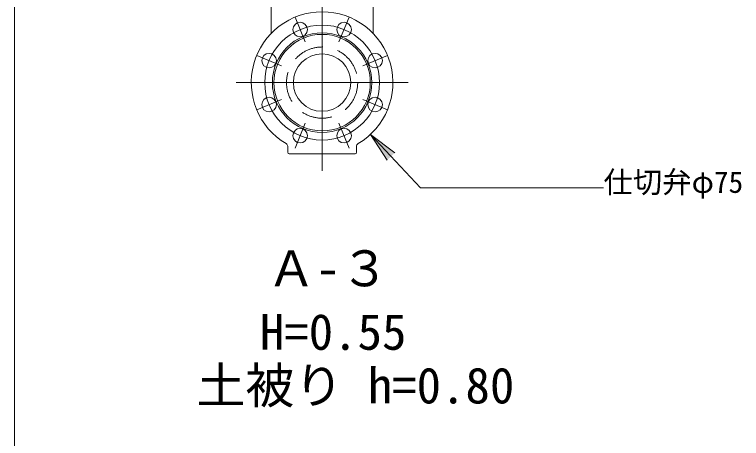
# Model space of a CAD drawing. Units: millimetres, scale not verified. Extents: x -6861 to 6881, y -3554 to 3095.
# Drawn here: x 1261 to 2211, y 1460 to 2013 of the extents above; entities that cross this region are included whole.
import ezdxf
from ezdxf.enums import TextEntityAlignment as Align

# ---------------------------------------------------------------- set-up
doc = ezdxf.new("R2010")
doc.units = ezdxf.units.MM
doc.header["$LTSCALE"] = 20
doc.linetypes.add('DASHED2', pattern=[3, 2, -1])
for name, color, linetype, lineweight in [('0-2_HIDEN', 7, 'DASHED2', 18), ('0-3_TEMP', 3, 'Continuous', 18), ('0-5_仕切弁', 7, 'Continuous', 18), ('0-7_注釈', 1, 'Continuous', 18), ('0-9_枠線', 6, 'Continuous', 18)]:
    doc.layers.add(name, color=color, linetype=linetype, lineweight=lineweight)
doc.styles.add('ＭＳ ゴシック', font='')
doc.styles.get('ＭＳ ゴシック').set_extended_font_data('MS Gothic')

msp = doc.modelspace()

# ---------------------------------------------------------------- linework, layer by layer
at = {"layer": '0-2_HIDEN'}
msp.add_circle((1662.8, 1924.28), 46.5, dxfattribs=at)
at = {"layer": '0-3_TEMP'}
for p, q in [((1662.8, 2392.31), (1662.8, 1809)), ((1662.8, 1811.28), (1662.8, 2274.28)), ((1627.4, 2009.74), (1640.79, 1977.4)), ((1698.2, 2009.74), (1684.8, 1977.4)), ((1577.34, 1959.67), (1609.67, 1946.28)), ((1748.26, 1959.67), (1715.92, 1946.28)), ((1775.3, 1924.28), (1550.3, 1924.28)), ((1577.34, 1888.88), (1609.67, 1902.27)), ((1748.26, 1888.88), (1715.92, 1902.27)), ((1627.4, 1838.82), (1640.79, 1871.15)), ((1698.2, 1838.82), (1684.8, 1871.15))]:
    msp.add_line(p, q, dxfattribs=at)
msp.add_circle((1662.8, 1924.28), 75, dxfattribs=at)
at = {"layer": '0-5_仕切弁'}
for p, q in [((1596.3, 2024.64), (1596.3, 1988.57)), ((1729.3, 2024.64), (1729.3, 1988.57)), ((1617.8, 1833.28), (1617.8, 1841.14)), ((1707.8, 1833.28), (1707.8, 1841.14)), ((1619.8, 1831.28), (1705.8, 1831.28))]:
    msp.add_line(p, q, dxfattribs=at)
for centre, radius in [((1634.1, 1993.57), 9.5), ((1691.5, 1993.57), 9.5), ((1662.8, 1924.28), 65), ((1662.8, 1924.28), 63), ((1593.51, 1952.98), 9.5), ((1662.8, 1924.28), 37.5), ((1732.09, 1952.98), 9.5), ((1593.51, 1895.58), 9.5), ((1732.09, 1895.58), 9.5), ((1634.1, 1854.99), 9.5), ((1691.5, 1854.99), 9.5)]:
    msp.add_circle(centre, radius, dxfattribs=at)
for centre, radius, start, end in [((1662.8, 1924.28), 92.5, 300.516, 239.484), ((1613.8, 1841.14), 4, 0, 59.484), ((1711.8, 1841.14), 4, 120.516, 180), ((1619.8, 1833.28), 2, 180, 270), ((1705.8, 1833.28), 2, 270, 0)]:
    msp.add_arc(centre, radius, start, end, dxfattribs=at)
at = {"layer": '0-7_注釈'}
for p, q in [((1725.98, 1856.72), (1791.34, 1786.85)), ((1725.98, 1856.72), (1757.97, 1832.7)), ((1725.98, 1856.72), (1747.82, 1823.21)), ((1791.34, 1786.85), (2030.43, 1786.85))]:
    msp.add_line(p, q, dxfattribs=at)
at = {"layer": '0-7_注釈', "color": 20}
msp.add_solid([(1757.97, 1832.7), (1747.82, 1823.21), (1725.98, 1856.72)], dxfattribs=at)
at = {"layer": '0-9_枠線'}
msp.add_line((1260.93, 3094.96), (1260.93, -705.04), dxfattribs=at)

# ---------------------------------------------------------------- texts
at = {"layer": '0-7_注釈', "style": 'ＭＳ ゴシック'}
for s, height, p in [('仕切弁φ75', 28.15, (2030.43, 1771.85)), ('Ａ-３', 46.92, (1590.66, 1644.28)), ('H=0.55', 46.92, (1581.45, 1561.36)), ('土被り h=0.80', 46.92, (1498.52, 1491.33))]:
    msp.add_text(s, height=height, dxfattribs=at).set_placement(p, align=Align.BOTTOM_LEFT)

doc.saveas('drawing.dxf')
